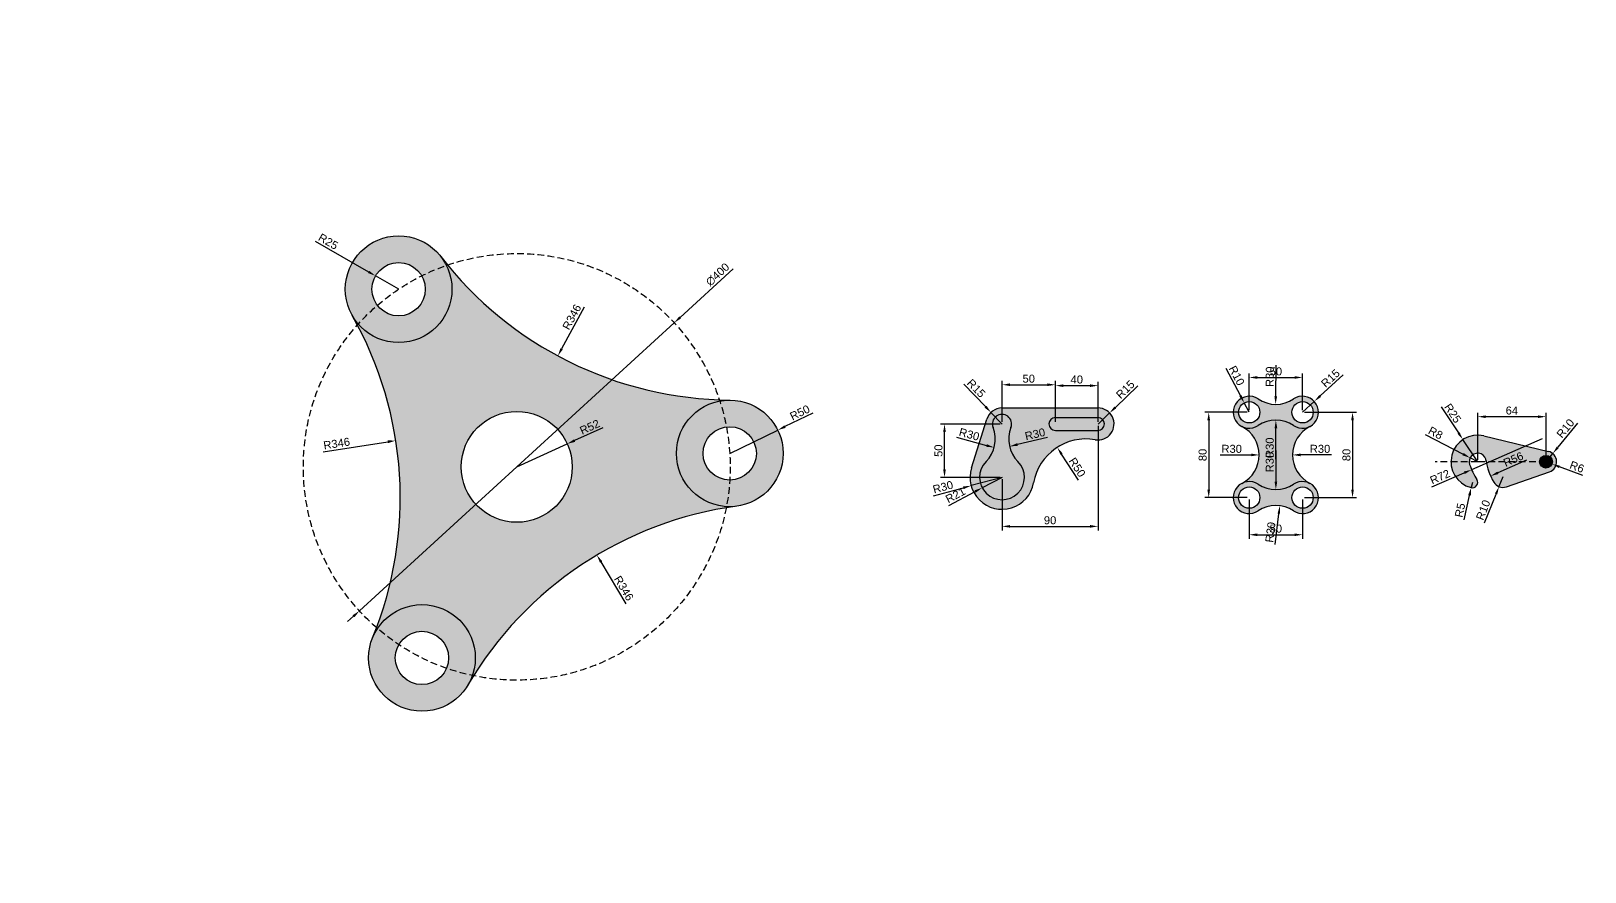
# Model space of a CAD drawing. Header units: millimetres. Extents: x 485 to 2758, y 170 to 959.
# Drawn here: x 1302 to 2758, y 170 to 959 of the extents above; entities that cross this region are included whole.
import ezdxf

# ---------------------------------------------------------------- set-up
doc = ezdxf.new("R2010")
doc.units = ezdxf.units.MM
doc.linetypes.add('DASHED2', pattern=[9.525, 6.35, -3.175])
doc.layers.add('Layer1', color=1, linetype='DASHED2')
doc.styles.get("Standard").update_dxf_attribs({"font": 'arial_0.ttf'})
doc.dimstyles.new('ISO-25', dxfattribs={"dimscale": 3, "dimtxt": 2.5, "dimasz": 2.5, "dimexe": 1.25, "dimexo": 0.625, "dimtad": 1, "dimtxsty": 'Standard', "dimcen": 2.5, "dimadec": 0, "dimazin": 0, "dimtfac": 1, "dimtmove": 0, "dimatfit": 3, "dimfxl": 1, "dimarcsym": 0})

# ---------------------------------------------------------------- blocks, each defined once
blk = doc.blocks.new('*D225')
at = {"color": 0, "lineweight": -2, "transparency": 16777216}
for p, q in [((1568.2, 761.8), (1618.3, 732.9)), ((1646.5, 716.6), (1624.8, 729.1))]:
    blk.add_line(p, q, dxfattribs=at)
at = {"color": 0, "transparency": 16777216}
blk.add_solid([(1618.9, 733.9), (1617.7, 731.8), (1624.8, 729.1)], dxfattribs=at)
at = {"layer": 'Defpoints', "color": 0, "transparency": 16777216}
for p in [(1624.8, 729.1), (1646.5, 716.6)]:
    blk.add_point(p, dxfattribs=at)
at = {"color": 0, "transparency": 16777216, "insert": (1580.5, 761.3), "char_height": 7.5, "attachment_point": 5, "rotation": 330.0004}
blk.add_mtext('R25', dxfattribs=at)
blk = doc.blocks.new('*D226')
at = {"color": 0, "lineweight": -2, "transparency": 16777216}
blk.add_line((1575.7, 564.1), (1636.4, 573.6), dxfattribs=at)
at = {"color": 0, "transparency": 16777216}
blk.add_solid([(1636.2, 574.8), (1636.6, 572.3), (1643.8, 574.7)], dxfattribs=at)
at = {"layer": 'Defpoints', "color": 0, "transparency": 16777216}
for p in [(1643.8, 574.7), (1302, 521.3)]:
    blk.add_point(p, dxfattribs=at)
at = {"color": 0, "transparency": 16777216, "insert": (1588.4, 571.9), "char_height": 7.5, "attachment_point": 5, "rotation": 8.8892}
blk.add_mtext('R346', dxfattribs=at)
blk = doc.blocks.new('*D227')
at = {"color": 0, "lineweight": -2, "transparency": 16777216}
for p, q in [((1837.8, 586.7), (1811.3, 574.7)), ((1757.2, 550), (1804.5, 571.6))]:
    blk.add_line(p, q, dxfattribs=at)
at = {"color": 0, "transparency": 16777216}
blk.add_solid([(1810.8, 575.8), (1811.9, 573.5), (1804.5, 571.6)], dxfattribs=at)
at = {"layer": 'Defpoints', "color": 0, "transparency": 16777216}
for p in [(1804.5, 571.6), (1757.2, 550)]:
    blk.add_point(p, dxfattribs=at)
at = {"color": 0, "transparency": 16777216, "insert": (1825.6, 587.4), "char_height": 7.5, "attachment_point": 5, "rotation": 24.4476}
blk.add_mtext('R52', dxfattribs=at)
blk = doc.blocks.new('*D228')
at = {"color": 0, "lineweight": -2, "transparency": 16777216}
for p, q in [((2034.7, 600.5), (2008.5, 587.8)), ((1956.8, 562.7), (2001.8, 584.5))]:
    blk.add_line(p, q, dxfattribs=at)
at = {"color": 0, "transparency": 16777216}
blk.add_solid([(2008, 588.9), (2009.1, 586.6), (2001.8, 584.5)], dxfattribs=at)
at = {"layer": 'Defpoints', "color": 0, "transparency": 16777216}
for p in [(2001.8, 584.5), (1956.8, 562.7)]:
    blk.add_point(p, dxfattribs=at)
at = {"color": 0, "transparency": 16777216, "insert": (2022.5, 600.9), "char_height": 7.5, "attachment_point": 5, "rotation": 25.8858}
blk.add_mtext('R50', dxfattribs=at)
blk = doc.blocks.new('*D229')
at = {"color": 0, "lineweight": -2, "transparency": 16777216}
blk.add_line((1859.7, 421.5), (1836.2, 460.9), dxfattribs=at)
at = {"color": 0, "transparency": 16777216}
blk.add_solid([(1837.3, 461.5), (1835.1, 460.2), (1832.3, 467.3)], dxfattribs=at)
at = {"layer": 'Defpoints', "color": 0, "transparency": 16777216}
for p in [(1832.3, 467.3), (2009.7, 170.2)]:
    blk.add_point(p, dxfattribs=at)
at = {"color": 0, "transparency": 16777216, "insert": (1857.5, 436.2), "char_height": 7.5, "attachment_point": 5, "rotation": 300.8386}
blk.add_mtext('R346', dxfattribs=at)
blk = doc.blocks.new('*D230')
at = {"color": 0, "lineweight": -2, "transparency": 16777216}
blk.add_line((1820.4, 699.9), (1799.2, 660.7), dxfattribs=at)
at = {"color": 0, "transparency": 16777216}
blk.add_solid([(1798.1, 661.3), (1800.3, 660.1), (1795.7, 654.1)], dxfattribs=at)
at = {"layer": 'Defpoints', "color": 0, "transparency": 16777216}
for p in [(1959.9, 958.7), (1795.7, 654.1)]:
    blk.add_point(p, dxfattribs=at)
at = {"color": 0, "transparency": 16777216, "insert": (1808.8, 690.5), "char_height": 7.5, "attachment_point": 5, "rotation": 61.6677}
blk.add_mtext('R346', dxfattribs=at)
blk = doc.blocks.new('*D231')
at = {"color": 0, "lineweight": -2, "transparency": 16777216}
for p, q in [((1959.9, 735.6), (1910.2, 690.2)), ((1609.7, 415), (1904.7, 685.1)), ((1604.1, 409.9), (1598.6, 404.9))]:
    blk.add_line(p, q, dxfattribs=at)
at = {"color": 0, "transparency": 16777216}
for points in [[(1909.4, 691.1), (1911.1, 689.2), (1904.7, 685.1)], [(1603.3, 410.9), (1605, 409), (1609.7, 415)]]:
    blk.add_solid(points, dxfattribs=at)
at = {"layer": 'Defpoints', "color": 0, "transparency": 16777216}
for p in [(1904.7, 685.1), (1609.7, 415)]:
    blk.add_point(p, dxfattribs=at)
at = {"color": 0, "transparency": 16777216, "insert": (1945.4, 730.4), "char_height": 7.5, "attachment_point": 5, "rotation": 42.4757}
blk.add_mtext('∅400', dxfattribs=at)
blk = doc.blocks.new('*D245')
at = {"color": 0, "lineweight": -2, "transparency": 16777216}
for p, q in [((2212, 592.1), (2212, 630.8)), ((2219.5, 627), (2254.5, 627)), ((2262, 592.1), (2262, 630.8))]:
    blk.add_line(p, q, dxfattribs=at)
at = {"color": 0, "transparency": 16777216}
for points in [[(2219.5, 628.3), (2219.5, 625.8), (2212, 627)], [(2254.5, 628.3), (2254.5, 625.8), (2262, 627)]]:
    blk.add_solid(points, dxfattribs=at)
at = {"layer": 'Defpoints', "color": 0, "transparency": 16777216}
for p in [(2262, 627), (2212, 590.2), (2262, 590.2)]:
    blk.add_point(p, dxfattribs=at)
at = {"color": 0, "transparency": 16777216, "insert": (2237, 632.7), "char_height": 7.5, "attachment_point": 5}
blk.add_mtext('50', dxfattribs=at)
blk = doc.blocks.new('*D246')
at = {"color": 0, "lineweight": -2, "transparency": 16777216}
for p, q in [((2210.1, 590.2), (2154.3, 590.2)), ((2158.1, 547.7), (2158.1, 582.7)), ((2210.1, 540.2), (2154.3, 540.2))]:
    blk.add_line(p, q, dxfattribs=at)
at = {"color": 0, "transparency": 16777216}
for points in [[(2156.8, 582.7), (2159.3, 582.7), (2158.1, 590.2)], [(2156.8, 547.7), (2159.3, 547.7), (2158.1, 540.2)]]:
    blk.add_solid(points, dxfattribs=at)
at = {"layer": 'Defpoints', "color": 0, "transparency": 16777216}
for p in [(2158.1, 590.2), (2212, 590.2), (2212, 540.2)]:
    blk.add_point(p, dxfattribs=at)
at = {"color": 0, "transparency": 16777216, "insert": (2152.4, 565.2), "char_height": 7.5, "attachment_point": 5, "rotation": 90}
blk.add_mtext('50', dxfattribs=at)
blk = doc.blocks.new('*D247')
at = {"color": 0, "lineweight": -2, "transparency": 16777216}
for p, q in [((2302, 588.4), (2302, 490.5)), ((2212, 538.4), (2212, 490.5)), ((2219.5, 494.2), (2294.5, 494.2))]:
    blk.add_line(p, q, dxfattribs=at)
at = {"color": 0, "transparency": 16777216}
for points in [[(2219.5, 495.5), (2219.5, 493), (2212, 494.2)], [(2294.5, 495.5), (2294.5, 493), (2302, 494.2)]]:
    blk.add_solid(points, dxfattribs=at)
at = {"layer": 'Defpoints', "color": 0, "transparency": 16777216}
for p in [(2302, 590.2), (2212, 540.2), (2302, 494.2)]:
    blk.add_point(p, dxfattribs=at)
at = {"color": 0, "transparency": 16777216, "insert": (2257, 499.9), "char_height": 7.5, "attachment_point": 5}
blk.add_mtext('90', dxfattribs=at)
blk = doc.blocks.new('*D244')
at = {"color": 0, "lineweight": -2, "transparency": 16777216}
for p, q in [((2262, 592.1), (2262, 629.9)), ((2302, 592.1), (2302, 629.9)), ((2269.5, 626.2), (2294.5, 626.2))]:
    blk.add_line(p, q, dxfattribs=at)
at = {"color": 0, "transparency": 16777216}
for points in [[(2269.5, 627.4), (2269.5, 624.9), (2262, 626.2)], [(2294.5, 627.4), (2294.5, 624.9), (2302, 626.2)]]:
    blk.add_solid(points, dxfattribs=at)
at = {"layer": 'Defpoints', "color": 0, "transparency": 16777216}
for p in [(2302, 626.2), (2262, 590.2), (2302, 590.2)]:
    blk.add_point(p, dxfattribs=at)
at = {"color": 0, "transparency": 16777216, "insert": (2282, 631.9), "char_height": 7.5, "attachment_point": 5}
blk.add_mtext('40', dxfattribs=at)
blk = doc.blocks.new('*D248')
at = {"color": 0, "lineweight": -2, "transparency": 16777216}
blk.add_line((2169.2, 577.8), (2197.3, 570.1), dxfattribs=at)
at = {"color": 0, "transparency": 16777216}
blk.add_solid([(2197.7, 571.3), (2197, 568.9), (2204.6, 568.2)], dxfattribs=at)
at = {"layer": 'Defpoints', "color": 0, "transparency": 16777216}
for p in [(2175.6, 576), (2204.6, 568.2)]:
    blk.add_point(p, dxfattribs=at)
at = {"color": 0, "transparency": 16777216, "insert": (2181.2, 580.5), "char_height": 7.5, "attachment_point": 5, "rotation": 344.754}
blk.add_mtext('R30', dxfattribs=at)
blk = doc.blocks.new('*D249')
at = {"color": 0, "lineweight": -2, "transparency": 16777216}
blk.add_line((2254.7, 577.6), (2226.4, 570.9), dxfattribs=at)
at = {"color": 0, "transparency": 16777216}
blk.add_solid([(2226.1, 572.2), (2226.7, 569.7), (2219.1, 569.2)], dxfattribs=at)
at = {"layer": 'Defpoints', "color": 0, "transparency": 16777216}
for p in [(2219.1, 569.2), (2248.3, 576)]:
    blk.add_point(p, dxfattribs=at)
at = {"color": 0, "transparency": 16777216, "insert": (2242.9, 580.7), "char_height": 7.5, "attachment_point": 5, "rotation": 13.133}
blk.add_mtext('R30', dxfattribs=at)
blk = doc.blocks.new('*D250')
at = {"color": 0, "lineweight": -2, "transparency": 16777216}
blk.add_line((2283.5, 537.5), (2267.7, 562), dxfattribs=at)
at = {"color": 0, "transparency": 16777216}
blk.add_solid([(2268.8, 562.6), (2266.7, 561.3), (2263.7, 568.3)], dxfattribs=at)
at = {"layer": 'Defpoints', "color": 0, "transparency": 16777216}
for p in [(2263.7, 568.3), (2290.7, 526.2)]:
    blk.add_point(p, dxfattribs=at)
at = {"color": 0, "transparency": 16777216, "insert": (2282.4, 549.6), "char_height": 7.5, "attachment_point": 5, "rotation": 302.7591}
blk.add_mtext('R50', dxfattribs=at)
blk = doc.blocks.new('*D251')
at = {"color": 0, "lineweight": -2, "transparency": 16777216}
for p, q in [((2339.3, 626), (2318.2, 605.8)), ((2302, 590.2), (2312.8, 600.6))]:
    blk.add_line(p, q, dxfattribs=at)
at = {"color": 0, "transparency": 16777216}
blk.add_solid([(2317.3, 606.7), (2319.1, 604.9), (2312.8, 600.6)], dxfattribs=at)
at = {"layer": 'Defpoints', "color": 0, "transparency": 16777216}
for p in [(2312.8, 600.6), (2302, 590.2)]:
    blk.add_point(p, dxfattribs=at)
at = {"color": 0, "transparency": 16777216, "insert": (2327.5, 622.6), "char_height": 7.5, "attachment_point": 5, "rotation": 43.7416}
blk.add_mtext('R15', dxfattribs=at)
blk = doc.blocks.new('*D252')
at = {"color": 0, "lineweight": -2, "transparency": 16777216}
for p, q in [((2176.2, 627.6), (2196.4, 606.5)), ((2212, 590.2), (2201.6, 601.1))]:
    blk.add_line(p, q, dxfattribs=at)
at = {"color": 0, "transparency": 16777216}
blk.add_solid([(2197.3, 607.4), (2195.5, 605.6), (2201.6, 601.1)], dxfattribs=at)
at = {"layer": 'Defpoints', "color": 0, "transparency": 16777216}
for p in [(2201.6, 601.1), (2212, 590.2)]:
    blk.add_point(p, dxfattribs=at)
at = {"color": 0, "transparency": 16777216, "insert": (2187.8, 623.7), "char_height": 7.5, "attachment_point": 5, "rotation": 313.7363}
blk.add_mtext('R15', dxfattribs=at)
blk = doc.blocks.new('*D253')
at = {"color": 0, "lineweight": -2, "transparency": 16777216}
for p, q in [((2212, 540.2), (2183, 532.4)), ((2147.6, 522.8), (2175.8, 530.4))]:
    blk.add_line(p, q, dxfattribs=at)
at = {"color": 0, "transparency": 16777216}
blk.add_solid([(2175.4, 531.6), (2176.1, 529.2), (2183, 532.4)], dxfattribs=at)
at = {"layer": 'Defpoints', "color": 0, "transparency": 16777216}
for p in [(2212, 540.2), (2183, 532.4)]:
    blk.add_point(p, dxfattribs=at)
at = {"color": 0, "transparency": 16777216, "insert": (2156.6, 531.1), "char_height": 7.5, "attachment_point": 5, "rotation": 15.1935}
blk.add_mtext('R30', dxfattribs=at)
blk = doc.blocks.new('*D254')
at = {"color": 0, "lineweight": -2, "transparency": 16777216}
for p, q in [((2212, 540.2), (2193.4, 530.4)), ((2162, 513.9), (2186.8, 526.9))]:
    blk.add_line(p, q, dxfattribs=at)
at = {"color": 0, "transparency": 16777216}
blk.add_solid([(2186.2, 528), (2187.3, 525.8), (2193.4, 530.4)], dxfattribs=at)
at = {"layer": 'Defpoints', "color": 0, "transparency": 16777216}
for p in [(2212, 540.2), (2193.4, 530.4)]:
    blk.add_point(p, dxfattribs=at)
at = {"color": 0, "transparency": 16777216, "insert": (2168.3, 523.6), "char_height": 7.5, "attachment_point": 5, "rotation": 27.8536}
blk.add_mtext('R21', dxfattribs=at)
blk = doc.blocks.new('*D270')
at = {"color": 0, "lineweight": -2, "transparency": 16777216}
blk.add_line((2468.7, 645.3), (2468.4, 616.2), dxfattribs=at)
at = {"color": 0, "transparency": 16777216}
blk.add_solid([(2467.2, 616.2), (2469.7, 616.1), (2468.4, 608.7)], dxfattribs=at)
at = {"layer": 'Defpoints', "color": 0, "transparency": 16777216}
for p in [(2468.6, 638.7), (2468.4, 608.7)]:
    blk.add_point(p, dxfattribs=at)
at = {"color": 0, "transparency": 16777216, "insert": (2462.9, 634.5), "char_height": 7.5, "attachment_point": 5, "rotation": 89.5029}
blk.add_mtext('R30', dxfattribs=at)
blk = doc.blocks.new('*D271')
at = {"color": 0, "lineweight": -2, "transparency": 16777216}
for p, q in [((2531.6, 636.3), (2510.2, 616.5)), ((2493.6, 601.2), (2504.6, 611.4))]:
    blk.add_line(p, q, dxfattribs=at)
at = {"color": 0, "transparency": 16777216}
blk.add_solid([(2509.3, 617.4), (2511, 615.6), (2504.6, 611.4)], dxfattribs=at)
at = {"layer": 'Defpoints', "color": 0, "transparency": 16777216}
for p in [(2493.6, 601.2), (2504.6, 611.4)]:
    blk.add_point(p, dxfattribs=at)
at = {"color": 0, "transparency": 16777216, "insert": (2519.8, 633.1), "char_height": 7.5, "attachment_point": 5, "rotation": 42.6622}
blk.add_mtext('R15', dxfattribs=at)
blk = doc.blocks.new('*D272')
at = {"color": 0, "lineweight": -2, "transparency": 16777216}
for p, q in [((2421.8, 642.5), (2435.4, 616.7)), ((2443.6, 601.2), (2438.9, 610.1))]:
    blk.add_line(p, q, dxfattribs=at)
at = {"color": 0, "transparency": 16777216}
blk.add_solid([(2436.5, 617.3), (2434.3, 616.1), (2438.9, 610.1)], dxfattribs=at)
at = {"layer": 'Defpoints', "color": 0, "transparency": 16777216}
for p in [(2438.9, 610.1), (2443.6, 601.2)]:
    blk.add_point(p, dxfattribs=at)
at = {"color": 0, "transparency": 16777216, "insert": (2431.9, 635.6), "char_height": 7.5, "attachment_point": 5, "rotation": 297.8588}
blk.add_mtext('R10', dxfattribs=at)
blk = doc.blocks.new('*D273')
at = {"color": 0, "lineweight": -2, "transparency": 16777216}
blk.add_line((2416.3, 561.2), (2445.5, 561.2), dxfattribs=at)
at = {"color": 0, "transparency": 16777216}
blk.add_solid([(2445.5, 562.5), (2445.5, 560), (2453, 561.2)], dxfattribs=at)
at = {"layer": 'Defpoints', "color": 0, "transparency": 16777216}
for p in [(2423, 561.2), (2453, 561.2)]:
    blk.add_point(p, dxfattribs=at)
at = {"color": 0, "transparency": 16777216, "insert": (2427.2, 566.9), "char_height": 7.5, "attachment_point": 5}
blk.add_mtext('R30', dxfattribs=at)
blk = doc.blocks.new('*D274')
at = {"color": 0, "lineweight": -2, "transparency": 16777216}
blk.add_line((2520.9, 561.2), (2491.7, 561.2), dxfattribs=at)
at = {"color": 0, "transparency": 16777216}
blk.add_solid([(2491.7, 562.5), (2491.7, 560), (2484.2, 561.2)], dxfattribs=at)
at = {"layer": 'Defpoints', "color": 0, "transparency": 16777216}
for p in [(2484.2, 561.2), (2514.2, 561.2)]:
    blk.add_point(p, dxfattribs=at)
at = {"color": 0, "transparency": 16777216, "insert": (2510, 566.9), "char_height": 7.5, "attachment_point": 5}
blk.add_mtext('R30', dxfattribs=at)
blk = doc.blocks.new('*D275')
at = {"color": 0, "lineweight": -2, "transparency": 16777216}
blk.add_line((2467.8, 477.2), (2471.4, 506.1), dxfattribs=at)
at = {"color": 0, "transparency": 16777216}
blk.add_solid([(2470.2, 506.3), (2472.6, 506), (2472.3, 513.6)], dxfattribs=at)
at = {"layer": 'Defpoints', "color": 0, "transparency": 16777216}
for p in [(2472.3, 513.6), (2468.6, 483.8)]:
    blk.add_point(p, dxfattribs=at)
at = {"color": 0, "transparency": 16777216, "insert": (2463.5, 488.7), "char_height": 7.5, "attachment_point": 5, "rotation": 82.8841}
blk.add_mtext('R30', dxfattribs=at)
blk = doc.blocks.new('*D276')
at = {"color": 0, "lineweight": -2, "transparency": 16777216}
blk.add_line((2468.6, 565.3), (2468.6, 536.2), dxfattribs=at)
at = {"color": 0, "transparency": 16777216}
blk.add_solid([(2467.4, 536.2), (2469.9, 536.2), (2468.6, 528.7)], dxfattribs=at)
at = {"layer": 'Defpoints', "color": 0, "transparency": 16777216}
for p in [(2468.6, 558.7), (2468.6, 528.7)]:
    blk.add_point(p, dxfattribs=at)
at = {"color": 0, "transparency": 16777216, "insert": (2462.9, 554.5), "char_height": 7.5, "attachment_point": 5, "rotation": 90}
blk.add_mtext('R30', dxfattribs=at)
blk = doc.blocks.new('*D277')
at = {"color": 0, "lineweight": -2, "transparency": 16777216}
blk.add_line((2468.6, 557.2), (2468.6, 586.3), dxfattribs=at)
at = {"color": 0, "transparency": 16777216}
blk.add_solid([(2467.4, 586.3), (2469.9, 586.3), (2468.6, 593.8)], dxfattribs=at)
at = {"layer": 'Defpoints', "color": 0, "transparency": 16777216}
for p in [(2468.6, 593.8), (2468.6, 563.8)]:
    blk.add_point(p, dxfattribs=at)
at = {"color": 0, "transparency": 16777216, "insert": (2462.9, 568), "char_height": 7.5, "attachment_point": 5, "rotation": 90}
blk.add_mtext('R30', dxfattribs=at)
blk = doc.blocks.new('*D278')
at = {"color": 0, "lineweight": -2, "transparency": 16777216}
for p, q in [((2441.7, 601.2), (2401.9, 601.2)), ((2405.7, 593.7), (2405.7, 528.7)), ((2441.7, 521.2), (2401.9, 521.2))]:
    blk.add_line(p, q, dxfattribs=at)
at = {"color": 0, "transparency": 16777216}
for points in [[(2404.4, 593.7), (2406.9, 593.7), (2405.7, 601.2)], [(2404.4, 528.7), (2406.9, 528.7), (2405.7, 521.2)]]:
    blk.add_solid(points, dxfattribs=at)
at = {"layer": 'Defpoints', "color": 0, "transparency": 16777216}
for p in [(2443.6, 601.2), (2405.7, 521.2), (2443.6, 521.2)]:
    blk.add_point(p, dxfattribs=at)
at = {"color": 0, "transparency": 16777216, "insert": (2400, 561.2), "char_height": 7.5, "attachment_point": 5, "rotation": 90}
blk.add_mtext('80', dxfattribs=at)
blk = doc.blocks.new('*D279')
at = {"color": 0, "lineweight": -2, "transparency": 16777216}
for p, q in [((2495.5, 601.2), (2544.2, 601.2)), ((2540.5, 593.7), (2540.5, 528.7)), ((2495.5, 521.2), (2544.2, 521.2))]:
    blk.add_line(p, q, dxfattribs=at)
at = {"color": 0, "transparency": 16777216}
for points in [[(2539.2, 593.7), (2541.7, 593.7), (2540.5, 601.2)], [(2539.2, 528.7), (2541.7, 528.7), (2540.5, 521.2)]]:
    blk.add_solid(points, dxfattribs=at)
at = {"layer": 'Defpoints', "color": 0, "transparency": 16777216}
for p in [(2493.6, 601.2), (2493.6, 521.2), (2540.5, 521.2)]:
    blk.add_point(p, dxfattribs=at)
at = {"color": 0, "transparency": 16777216, "insert": (2534.8, 561.2), "char_height": 7.5, "attachment_point": 5, "rotation": 90}
blk.add_mtext('80', dxfattribs=at)
blk = doc.blocks.new('*D268')
at = {"color": 0, "lineweight": -2, "transparency": 16777216}
for p, q in [((2443.6, 519.4), (2443.6, 482.6)), ((2493.6, 519.4), (2493.6, 482.6)), ((2451.1, 486.4), (2486.1, 486.4))]:
    blk.add_line(p, q, dxfattribs=at)
at = {"color": 0, "transparency": 16777216}
for points in [[(2451.1, 487.6), (2451.1, 485.1), (2443.6, 486.4)], [(2486.1, 487.6), (2486.1, 485.1), (2493.6, 486.4)]]:
    blk.add_solid(points, dxfattribs=at)
at = {"layer": 'Defpoints', "color": 0, "transparency": 16777216}
for p in [(2443.6, 521.2), (2493.6, 521.2), (2493.6, 486.4)]:
    blk.add_point(p, dxfattribs=at)
at = {"color": 0, "transparency": 16777216, "insert": (2468.6, 492.1), "char_height": 7.5, "attachment_point": 5}
blk.add_mtext('50', dxfattribs=at)
blk = doc.blocks.new('*D269')
at = {"color": 0, "lineweight": -2, "transparency": 16777216}
for p, q in [((2443.6, 603.1), (2443.6, 637.6)), ((2451.1, 633.8), (2486.1, 633.8)), ((2493.6, 603.1), (2493.6, 637.6))]:
    blk.add_line(p, q, dxfattribs=at)
at = {"color": 0, "transparency": 16777216}
for points in [[(2451.1, 635.1), (2451.1, 632.6), (2443.6, 633.8)], [(2486.1, 635.1), (2486.1, 632.6), (2493.6, 633.8)]]:
    blk.add_solid(points, dxfattribs=at)
at = {"layer": 'Defpoints', "color": 0, "transparency": 16777216}
for p in [(2493.6, 633.8), (2443.6, 601.2), (2493.6, 601.2)]:
    blk.add_point(p, dxfattribs=at)
at = {"color": 0, "transparency": 16777216, "insert": (2468.6, 639.5), "char_height": 7.5, "attachment_point": 5}
blk.add_mtext('50', dxfattribs=at)
blk = doc.blocks.new('*D290')
at = {"color": 0, "lineweight": -2, "transparency": 16777216}
for p, q in [((2657.8, 556.7), (2657.8, 600.8)), ((2665.3, 597.1), (2714.3, 597.1)), ((2721.8, 556.7), (2721.8, 600.8))]:
    blk.add_line(p, q, dxfattribs=at)
at = {"color": 0, "transparency": 16777216}
for points in [[(2665.3, 598.3), (2665.3, 595.8), (2657.8, 597.1)], [(2714.3, 598.3), (2714.3, 595.8), (2721.8, 597.1)]]:
    blk.add_solid(points, dxfattribs=at)
at = {"layer": 'Defpoints', "color": 0, "transparency": 16777216}
for p in [(2721.8, 597.1), (2657.8, 554.8), (2721.8, 554.8)]:
    blk.add_point(p, dxfattribs=at)
at = {"color": 0, "transparency": 16777216, "insert": (2689.8, 602.8), "char_height": 7.5, "attachment_point": 5}
blk.add_mtext('64', dxfattribs=at)
blk = doc.blocks.new('*D291')
at = {"color": 0, "lineweight": -2, "transparency": 16777216}
for p, q in [((2751.3, 590.9), (2732.8, 568.4)), ((2721.8, 554.8), (2728.1, 562.5))]:
    blk.add_line(p, q, dxfattribs=at)
at = {"color": 0, "transparency": 16777216}
blk.add_solid([(2731.9, 569.1), (2733.8, 567.6), (2728.1, 562.5)], dxfattribs=at)
at = {"layer": 'Defpoints', "color": 0, "transparency": 16777216}
for p in [(2721.8, 554.8), (2728.1, 562.5)]:
    blk.add_point(p, dxfattribs=at)
at = {"color": 0, "transparency": 16777216, "insert": (2740, 586.1), "char_height": 7.5, "attachment_point": 5, "rotation": 50.6997}
blk.add_mtext('R10', dxfattribs=at)
blk = doc.blocks.new('*D292')
at = {"color": 0, "lineweight": -2, "transparency": 16777216}
for p, q in [((2721.8, 554.8), (2727.4, 552.7)), ((2756.3, 541.9), (2734.4, 550.1))]:
    blk.add_line(p, q, dxfattribs=at)
at = {"color": 0, "transparency": 16777216}
blk.add_solid([(2734.8, 551.2), (2734, 548.9), (2727.4, 552.7)], dxfattribs=at)
at = {"layer": 'Defpoints', "color": 0, "transparency": 16777216}
for p in [(2721.8, 554.8), (2727.4, 552.7)]:
    blk.add_point(p, dxfattribs=at)
at = {"color": 0, "transparency": 16777216, "insert": (2750.8, 550), "char_height": 7.5, "attachment_point": 5, "rotation": 339.4622}
blk.add_mtext('R6', dxfattribs=at)
blk = doc.blocks.new('*D293')
at = {"color": 0, "lineweight": -2, "transparency": 16777216}
for p, q in [((2681.4, 540.8), (2677.7, 531.5)), ((2664.3, 497.4), (2675, 524.5))]:
    blk.add_line(p, q, dxfattribs=at)
at = {"color": 0, "transparency": 16777216}
blk.add_solid([(2673.8, 525), (2676.1, 524.1), (2677.7, 531.5)], dxfattribs=at)
at = {"layer": 'Defpoints', "color": 0, "transparency": 16777216}
for p in [(2681.4, 540.8), (2677.7, 531.5)]:
    blk.add_point(p, dxfattribs=at)
at = {"color": 0, "transparency": 16777216, "insert": (2662.9, 509.6), "char_height": 7.5, "attachment_point": 5, "rotation": 68.4265}
blk.add_mtext('R10', dxfattribs=at)
blk = doc.blocks.new('*D294')
at = {"color": 0, "lineweight": -2, "transparency": 16777216}
for p, q in [((2652.8, 535.4), (2651.7, 530.6)), ((2645, 500.4), (2650.1, 523.2))]:
    blk.add_line(p, q, dxfattribs=at)
at = {"color": 0, "transparency": 16777216}
blk.add_solid([(2648.8, 523.5), (2651.3, 523), (2651.7, 530.6)], dxfattribs=at)
at = {"layer": 'Defpoints', "color": 0, "transparency": 16777216}
for p in [(2651.7, 530.6), (2652.8, 535.4)]:
    blk.add_point(p, dxfattribs=at)
at = {"color": 0, "transparency": 16777216, "insert": (2641.2, 509.4), "char_height": 7.5, "attachment_point": 5, "rotation": 77.6035}
blk.add_mtext('R5', dxfattribs=at)
blk = doc.blocks.new('*D295')
at = {"color": 0, "lineweight": -2, "transparency": 16777216}
for p, q in [((2718.1, 576.2), (2652.1, 547.4)), ((2614.8, 531.2), (2645.2, 544.4))]:
    blk.add_line(p, q, dxfattribs=at)
at = {"color": 0, "transparency": 16777216}
blk.add_solid([(2644.7, 545.6), (2645.7, 543.3), (2652.1, 547.4)], dxfattribs=at)
at = {"layer": 'Defpoints', "color": 0, "transparency": 16777216}
for p in [(2718.1, 576.2), (2652.1, 547.4)]:
    blk.add_point(p, dxfattribs=at)
at = {"color": 0, "transparency": 16777216, "insert": (2622.4, 540.7), "char_height": 7.5, "attachment_point": 5, "rotation": 23.5749}
blk.add_mtext('R72', dxfattribs=at)
blk = doc.blocks.new('*D296')
at = {"color": 0, "lineweight": -2, "transparency": 16777216}
blk.add_line((2703.4, 556.3), (2676.7, 544.5), dxfattribs=at)
at = {"color": 0, "transparency": 16777216}
blk.add_solid([(2676.2, 545.6), (2677.2, 543.3), (2669.9, 541.4)], dxfattribs=at)
at = {"layer": 'Defpoints', "color": 0, "transparency": 16777216}
for p in [(2721.1, 564.1), (2669.9, 541.4)]:
    blk.add_point(p, dxfattribs=at)
at = {"color": 0, "transparency": 16777216, "insert": (2691.2, 557.1), "char_height": 7.5, "attachment_point": 5, "rotation": 23.8795}
blk.add_mtext('R56', dxfattribs=at)
blk = doc.blocks.new('*D297')
at = {"color": 0, "lineweight": -2, "transparency": 16777216}
for p, q in [((2608.6, 580.4), (2644, 562)), ((2657.8, 554.8), (2650.7, 558.5))]:
    blk.add_line(p, q, dxfattribs=at)
at = {"color": 0, "transparency": 16777216}
blk.add_solid([(2644.6, 563.1), (2643.4, 560.9), (2650.7, 558.5)], dxfattribs=at)
at = {"layer": 'Defpoints', "color": 0, "transparency": 16777216}
for p in [(2650.7, 558.5), (2657.8, 554.8)]:
    blk.add_point(p, dxfattribs=at)
at = {"color": 0, "transparency": 16777216, "insert": (2618.3, 581.8), "char_height": 7.5, "attachment_point": 5, "rotation": 332.5163}
blk.add_mtext('R8', dxfattribs=at)
blk = doc.blocks.new('*D298')
at = {"color": 0, "lineweight": -2, "transparency": 16777216}
for p, q in [((2623.6, 606.2), (2639.8, 581.9)), ((2657.8, 554.8), (2643.9, 575.6))]:
    blk.add_line(p, q, dxfattribs=at)
at = {"color": 0, "transparency": 16777216}
blk.add_solid([(2640.8, 582.6), (2638.7, 581.2), (2643.9, 575.6)], dxfattribs=at)
at = {"layer": 'Defpoints', "color": 0, "transparency": 16777216}
for p in [(2643.9, 575.6), (2657.8, 554.8)]:
    blk.add_point(p, dxfattribs=at)
at = {"color": 0, "transparency": 16777216, "insert": (2634.4, 600.3), "char_height": 7.5, "attachment_point": 5, "rotation": 303.572}
blk.add_mtext('R25', dxfattribs=at)

msp = doc.modelspace()

# ---------------------------------------------------------------- hatches: boundary and pattern name
h = msp.add_hatch(color=256)
h.dxf.hatch_style = 1
h.set_gradient(color1=(248, 153, 30), color2=(244, 238, 81), tint=1, name='SPHERICAL')
h.paths.add_polyline_path([(1596.452, 716.601, 0.17991758), (1608.601, 683.931, -0.03140385), (1626.539, 701.486, -0.16375702), (1621.452, 716.601, -0.76709463), (1668.095, 729.113, -0.03140385), (1691.223, 738.861, 0.79233389)])
h.paths.add_polyline_path([(1696.452, 716.601, 0.11586352), (1691.223, 738.861, 0.03140385), (1668.095, 729.113, -0.1318013), (1671.452, 716.601, -0.71857181), (1626.539, 701.486, 0.03140385), (1608.601, 683.931, 0.69503365)])
h = msp.add_hatch(color=256)
h.dxf.hatch_style = 1
h.set_gradient(color1=(88, 186, 72), color2=(255, 255, 0), tint=1, name='SPHERICAL')
h.paths.add_polyline_path([(1692.328, 739.243, 0.00146087), (1691.223, 738.861, -0.11586352), (1696.452, 716.601, -0.69503365), (1608.601, 683.931, 0.00146087), (1607.821, 683.061, -0.2149377), (1625.758, 399.289, 0.00146087), (1626.641, 398.524, -0.74290987), (1718.305, 370.88, -0.0839829), (1715.523, 354.435, 0.00146087), (1716.667, 354.195, -0.2149377), (1953.451, 511.615, 0.00146087), (1953.673, 512.762, -0.39611016), (1906.781, 562.666, -0.36003399), (1947.414, 611.78, 0.00146087), (1947.05, 612.891, -0.2149377)])
h.paths.add_polyline_path([(1809.179, 550.049, -1), (1705.179, 550.049, -1)], flags=16)
h.paths.add_polyline_path([(1822.878, 576.853), (1850.76, 589.528), (1842.232, 608.288), (1814.35, 595.612)], flags=24)
h = msp.add_hatch(color=256)
h.dxf.hatch_style = 1
h.set_gradient(color1=(248, 153, 30), color2=(244, 238, 81), tint=1, name='SPHERICAL')
h.paths.add_polyline_path([(1906.781, 562.666, 0.17991758), (1918.93, 529.996, -0.03140385), (1936.868, 547.551, -0.16375702), (1931.781, 562.666, -0.76709463), (1978.424, 575.178, -0.03140385), (2001.552, 584.926, 0.79233389)])
h.paths.add_polyline_path([(2006.781, 562.666, 0.11586352), (2001.552, 584.926, 0.03140385), (1978.424, 575.178, -0.1318013), (1981.781, 562.666, -0.71857181), (1936.868, 547.551, 0.03140385), (1918.93, 529.996, 0.69503365)])
h = msp.add_hatch(color=256)
h.dxf.hatch_style = 1
h.set_gradient(color1=(147, 39, 143), color2=(255, 255, 0), tint=1)
h.paths.add_polyline_path([(2485.277, 613.707, -0.30333705), (2451.944, 613.707, 1.87082869), (2451.944, 588.762, -0.30333705), (2485.277, 588.762, 1.87082869)])
h.paths.add_polyline_path([(2453.61, 601.234, -1), (2433.61, 601.234, -1)], flags=16)
h.paths.add_polyline_path([(2503.61, 601.234, -1), (2483.61, 601.234, -1)], flags=16)
h = msp.add_hatch(color=256)
h.dxf.hatch_style = 1
h.set_gradient(color1=(255, 255, 0), color2=(255, 191, 0), tint=1)
h.paths.add_polyline_path([(2301.955, 605.247), (2211.955, 605.247, 0.32753822), (2197.645, 594.747), (2183.336, 549.247, 1.0664163), (2241.49, 534.989, -0.41350967), (2299.361, 575.473, 1.09089059)])
h.paths.add_polyline_path([(2220.337, 586.97, 0.29591401), (2226.911, 554.988, -2.38967075), (2196.998, 554.988, 0.29591401), (2203.572, 586.97, -1.46463691)], flags=16)
h.paths.add_polyline_path([(2261.955, 596.247), (2301.955, 596.247, -1), (2301.955, 584.247), (2261.955, 584.247, -1)], flags=16)
h.paths.add_polyline_path([(2186.562, 572.346), (2193.95, 570.333), (2195.305, 575.303), (2187.917, 577.317)], flags=25)
h.paths.add_polyline_path([(2226.028, 570.141), (2233.484, 571.881), (2232.314, 576.898), (2224.857, 575.158)], flags=24)
h = msp.add_hatch(color=256)
h.dxf.hatch_style = 1
h.set_gradient(color1=(173, 221, 247), tint=1, name='CYLINDER')
h.paths.add_polyline_path([(2226.911, 554.988, -0.29591401), (2220.337, 586.97, 1.46463691), (2203.572, 586.97, -0.29591401), (2196.998, 554.988, 2.38967075)])
h = msp.add_hatch(color=256)
h.dxf.hatch_style = 1
h.set_gradient(color1=(173, 221, 247), tint=1, name='CYLINDER')
h.paths.add_polyline_path([(2301.955, 596.247), (2261.955, 596.247, 1), (2261.955, 584.247), (2301.955, 584.247, 1)])
h = msp.add_hatch(color=256)
h.dxf.hatch_style = 1
h.set_gradient(color1=(88, 186, 72), color2=(175, 217, 170), tint=1)
h.paths.add_polyline_path([(2500.482, 587.901, -0.27270176), (2485.277, 588.762, 0.30333705), (2451.944, 588.762, -0.27270176), (2436.739, 587.901, -0.6096118), (2436.739, 534.568, -0.27270176), (2451.944, 533.707, 0.30333705), (2485.277, 533.707, -0.27270176), (2500.482, 534.568, -0.6096118)])
h = msp.add_hatch(color=256)
h.dxf.hatch_style = 1
h.set_gradient(color1=(255, 255, 0), color2=(0, 230, 230), tint=1)
h.paths.add_polyline_path([(2727.753, 554.809, -1), (2715.753, 554.809), (2665.851, 554.809, 0.09130879), (2672.785, 535.747, 0.35762489), (2684.686, 531.363), (2725.031, 545.362, 0.7488438), (2724.097, 564.531), (2663.613, 579.113, 0.48533012), (2632.753, 554.809), (2649.753, 554.809, -0.92966281), (2665.668, 555.971, 0.0052506), (2665.851, 554.809), (2715.753, 554.809, -1)])
h = msp.add_hatch(color=256)
h.dxf.hatch_style = 1
h.set_gradient(color1=(255, 255, 0), color2=(0, 230, 230), tint=1)
h.paths.add_polyline_path([(2663.613, 579.113, 0.48533012), (2632.753, 554.809), (2649.753, 554.809, -0.92966281), (2665.668, 555.971, 0.0052506), (2665.851, 554.809), (2711.753, 554.809, -0.48533012), (2724.097, 564.531)])
h.paths.add_polyline_path([(2711.753, 554.809), (2665.851, 554.809, 0.09130879), (2672.785, 535.747, 0.35762489), (2684.686, 531.363), (2725.031, 545.362, -0.51578107)])
h.paths.add_polyline_path([(2650.215, 552.131, -0.08556356), (2649.753, 554.809), (2632.753, 554.809, 0.34199871), (2651.503, 530.603, 0.6774891), (2656.994, 538.093, -0.0542861)])
h = msp.add_hatch(color=256)
h.dxf.hatch_style = 1
h.set_gradient(color1=(237, 31, 36), color2=(244, 238, 81), tint=1, name='SPHERICAL')
h.paths.add_polyline_path([(2715.753, 554.809, 1), (2727.753, 554.809, 1)])
h = msp.add_hatch(color=256)
h.dxf.hatch_style = 1
h.set_gradient(color1=(169, 83, 160), color2=(248, 215, 49), tint=1)
h.paths.add_polyline_path([(2485.277, 533.707, -0.30333705), (2451.944, 533.707, 1.87082869), (2451.944, 508.762, -0.30333705), (2485.277, 508.762, 1.87082869)])
h.paths.add_polyline_path([(2503.61, 521.234, -1), (2483.61, 521.234, -1)], flags=16)
h.paths.add_polyline_path([(2433.61, 521.234, -1), (2453.61, 521.234, -1)], flags=16)
h = msp.add_hatch(color=256)
h.dxf.hatch_style = 1
h.set_gradient(color1=(248, 153, 30), color2=(244, 238, 81), tint=1, name='SPHERICAL')
h.paths.add_polyline_path([(1618.305, 370.88, 0.17991758), (1630.454, 338.211, -0.03140385), (1648.392, 355.765, -0.16375702), (1643.305, 370.88, -0.76709463), (1689.948, 383.393, -0.03140385), (1713.076, 393.14, 0.79233389)])
h.paths.add_polyline_path([(1718.305, 370.88, 0.11586352), (1713.076, 393.14, 0.03140385), (1689.948, 383.393, -0.1318013), (1693.305, 370.88, -0.71857181), (1648.392, 355.765, 0.03140385), (1630.454, 338.211, 0.69503365)])

# ---------------------------------------------------------------- linework, layer by layer
for p, q in [((2211.955, 605.247), (2301.955, 605.247)), ((2183.336, 549.247), (2197.645, 594.747)), ((2261.955, 596.247), (2301.955, 596.247)), ((2261.955, 584.247), (2301.955, 584.247)), ((2663.613, 579.113), (2724.097, 564.531)), ((2684.686, 531.363), (2725.031, 545.362))]:
    msp.add_line(p, q)
for centre, radius in [((1646.452, 716.601), 50), ((1646.452, 716.601), 25), ((1956.781, 562.666), 50), ((1757.179, 550.049), 52), ((2443.61, 601.234), 10), ((2493.61, 601.234), 10), ((1956.781, 562.666), 25), ((2721.753, 554.809), 6), ((2443.61, 521.234), 10), ((2493.61, 521.234), 10), ((1668.305, 370.88), 50), ((1668.305, 370.88), 25)]:
    msp.add_circle(centre, radius)
for centre, radius, start, end in [((1959.863, 958.654), 346, 217.67959, 269.554095), ((1301.975, 521.276), 346, 337.67959, 29.554095), ((2443.61, 601.234), 15, 56.251011, 303.748989), ((2468.61, 638.651), 30, 236.251011, 303.748989), ((2493.61, 601.234), 15, 236.251011, 123.748989), ((2211.955, 590.247), 15, 90, 162.542397), ((2211.955, 590.247), 9, 338.647637, 201.352363), ((2301.955, 590.247), 15, 260.043724, 90), ((2175.632, 576.047), 30, 315.41547, 21.352363), ((2248.278, 576.047), 30, 158.647637, 224.58453), ((2261.955, 590.247), 6, 90, 270), ((2301.955, 590.247), 6, 270, 90), ((2422.995, 561.234), 30, 297.266044, 62.733956), ((2468.61, 563.818), 30, 56.251011, 123.748989), ((2514.226, 561.234), 30, 117.266044, 242.733956), ((2290.716, 526.226), 50, 80.043724, 169.905994), ((2657.753, 554.809), 25, 76.445216, 255.522488), ((2211.955, 540.247), 21, 135.41547, 44.58453), ((2657.753, 554.809), 8, 0, 199.562079), ((2721.075, 564.104), 56, 188.350144, 210.422049), ((2721.753, 554.809), 10, 289.135307, 76.445216), ((2211.955, 540.247), 30, 162.542397, 349.905994), ((2718.059, 576.238), 72, 199.562079, 211.991336), ((2443.61, 521.234), 15, 56.251011, 303.748989), ((2468.61, 558.651), 30, 236.251011, 303.748989), ((2493.61, 521.234), 15, 236.251011, 123.748989), ((2652.753, 535.444), 5, 255.522488, 31.991336), ((2681.408, 540.811), 10, 210.422049, 289.135307), ((2009.699, 170.217), 346, 97.67959, 149.554095), ((2468.61, 483.818), 30, 56.251011, 123.748989)]:
    msp.add_arc(centre, radius, start, end)
at = {"layer": 'Layer1'}
for p, q in [((2657.753, 554.809), (2617.924, 554.809)), ((2721.753, 554.809), (2657.753, 554.809))]:
    msp.add_line(p, q, dxfattribs=at)
msp.add_circle((1757.179, 550.049), 200, dxfattribs=at)

# ---------------------------------------------------------------- dimensions: what is measured, and where the dimension line sits
for center, mpoint, picture, middle in [((1959.863, 958.654), (1795.656, 654.101), '*D230', (1813.847, 687.838)), ((1646.452, 716.601), (1624.801, 729.1), '*D225', (1577.638, 756.33)), ((2468.61, 638.651), (2468.35, 608.652), '*D270', (2468.574, 634.474)), ((2175.632, 576.047), (2204.576, 568.158), '*D248', (2179.662, 574.948)), ((2248.278, 576.047), (2219.062, 569.23), '*D249', (2244.21, 575.098)), ((2468.61, 563.818), (2468.61, 593.818), '*D277', (2468.61, 567.995)), ((2657.753, 554.809), (2650.656, 558.501), '*D297', (2615.659, 576.707)), ((1301.975, 521.276), (1643.819, 574.741), '*D226', (1589.304, 566.214)), ((2290.716, 526.226), (2263.661, 568.273), '*D250', (2277.634, 546.557)), ((2422.995, 561.234), (2452.995, 561.234), '*D273', (2427.172, 561.234)), ((2514.226, 561.234), (2484.226, 561.234), '*D274', (2510.049, 561.234)), ((2718.059, 576.238), (2652.068, 547.442), '*D295', (2624.678, 535.49)), ((2468.61, 558.651), (2468.61, 528.651), '*D276', (2468.61, 554.474)), ((2721.075, 564.104), (2669.868, 541.434), '*D296', (2693.49, 551.891)), ((2211.955, 540.247), (2193.388, 530.435), '*D254', (2170.944, 518.575)), ((2468.61, 483.818), (2472.327, 513.587), '*D275', (2469.128, 487.963)), ((2009.699, 170.217), (1832.332, 467.298), '*D229', (1852.642, 433.28))]:
    dim = msp.add_radius_dim(center=center, mpoint=mpoint, dimstyle='ISO-25')
    dim.commit()
    dim.dimension.update_dxf_attribs({"geometry": picture, "text_midpoint": middle, "dimtype": 164})
dim = msp.add_diameter_dim_2p(p1=(1609.666, 414.993), p2=(1904.692, 685.104), dimstyle='ISO-25')
dim.commit()
dim.dimension.update_dxf_attribs({"geometry": '*D231', "text_midpoint": (1949.364, 726.004), "dimtype": 163})
for center, mpoint, picture, middle in [((2443.61, 601.234), (2438.937, 610.075), '*D272', (2431.914, 635.571)), ((2493.61, 601.234), (2504.641, 611.399), '*D271', (2519.794, 633.121)), ((2211.955, 590.247), (2201.584, 601.085), '*D252', (2187.825, 623.715)), ((2301.955, 590.247), (2312.792, 600.618), '*D251', (2327.533, 622.621)), ((1956.781, 562.666), (2001.764, 584.495), '*D228', (2022.506, 600.9)), ((2657.753, 554.809), (2643.929, 575.639), '*D298', (2634.379, 600.343)), ((1757.179, 550.049), (1804.517, 571.57), '*D227', (1825.64, 587.439)), ((2721.753, 554.809), (2728.087, 562.548), '*D291', (2740.029, 586.143)), ((2721.753, 554.809), (2727.372, 552.704), '*D292', (2750.836, 550.005)), ((2211.955, 540.247), (2183.003, 532.384), '*D253', (2156.587, 531.124)), ((2681.408, 540.811), (2677.731, 531.511), '*D293', (2662.932, 509.595)), ((2652.753, 535.444), (2651.68, 530.561), '*D294', (2641.197, 509.367))]:
    dim = msp.add_radius_dim(center=center, mpoint=mpoint, dimstyle='ISO-25')
    dim.commit()
    dim.dimension.update_dxf_attribs({"geometry": picture, "text_midpoint": middle})
for base, p1, p2, picture, middle in [((2493.61, 633.825), (2443.61, 601.234), (2493.61, 601.234), '*D269', (2468.61, 639.529)), ((2261.955, 627.04), (2211.955, 590.247), (2261.955, 590.247), '*D245', (2236.955, 632.744)), ((2301.955, 626.154), (2261.955, 590.247), (2301.955, 590.247), '*D244', (2281.955, 631.859)), ((2721.753, 597.094), (2657.753, 554.809), (2721.753, 554.809), '*D290', (2689.753, 602.798)), ((2301.955, 494.226), (2211.955, 540.247), (2301.955, 590.247), '*D247', (2256.955, 499.93)), ((2493.61, 486.354), (2443.61, 521.234), (2493.61, 521.234), '*D268', (2468.61, 492.058))]:
    dim = msp.add_linear_dim(base=base, p1=p1, p2=p2, dimstyle='ISO-25')
    dim.commit()
    dim.dimension.update_dxf_attribs({"geometry": picture, "text_midpoint": middle})
for base, p1, p2, picture, middle in [((2405.672, 521.234), (2443.61, 601.234), (2443.61, 521.234), '*D278', (2399.968, 561.234)), ((2540.463, 521.234), (2493.61, 601.234), (2493.61, 521.234), '*D279', (2534.758, 561.234)), ((2158.095, 590.247), (2211.955, 540.247), (2211.955, 590.247), '*D246', (2152.391, 565.247))]:
    dim = msp.add_linear_dim(base=base, p1=p1, p2=p2, angle=90, dimstyle='ISO-25')
    dim.commit()
    dim.dimension.update_dxf_attribs({"geometry": picture, "text_midpoint": middle})

doc.saveas('drawing.dxf')
